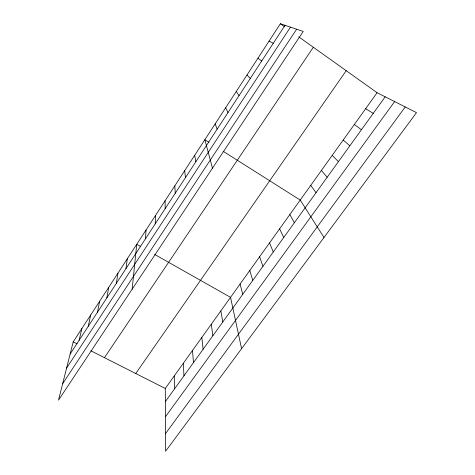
<?xml version="1.0" encoding="UTF-8"?>
<svg xmlns="http://www.w3.org/2000/svg" width="475" height="475" viewBox="0 0 475 475"><rect width="100%" height="100%" fill="white"/><g stroke="black" fill="none" stroke-linecap="round" stroke-linejoin="round"><path stroke-width="0.71" d="M155.224 223.862L155.509 215.478M145.433 238.836L146.057 229.989M132.145 289.192L136.741 244.298L140.594 246.477M125.994 268.577L127.276 258.833M116.345 283.337L117.942 273.167M106.833 297.884L108.745 287.292M97.464 312.218L99.673 301.221M88.225 326.349L90.731 314.955M79.123 340.272L81.908 328.498M73.209 341.858L58.508 400.146L303.216 31.415L280.369 23.75L73.209 341.858L77.14 343.847M70.146 354L285.03 25.312M66.601 368.054L290.48 27.14M62.658 383.693L296.637 29.207M104.452 357.669L313.334 47.251M135.749 373.51L346.204 70.686M165.288 388.467L377.097 92.714L416.492 112.658L165.591 451.25L165.288 388.467L90.879 350.799M165.353 401.618L385.189 96.811M165.425 416.789L394.63 101.585M165.508 433.616L405.228 106.952M269.082 41.082L273.256 43.314M154.69 254.452L230.547 297.344L241.579 348.703M365.631 108.722L373.231 113.388M209.089 142.393L204.856 139.709L212.462 168.162M223.06 151.234L300.218 200.064L323.986 237.494M280.369 23.75L284.525 26.713M298.739 36.842L377.097 92.714M354.332 124.503L361.451 129.722M257.967 58.146L261.678 61.032M343.193 140.054L349.849 145.807M332.221 155.378L338.42 161.654M247.024 74.955L250.277 78.47M321.397 170.483L327.162 177.264M310.733 185.381L316.065 192.648M236.241 91.509L239.056 95.635M289.845 214.546L294.358 222.751M225.625 107.813L228.006 112.533M279.621 228.819L283.741 237.476M269.539 242.903L273.267 251.987M215.163 123.88L217.128 129.17M259.587 256.791L262.948 266.297M249.779 270.495L252.771 280.41M240.095 284.008L242.737 294.322M194.697 155.307L195.866 161.696M220.839 310.899L222.793 321.973M211.268 324.265L212.883 335.718M184.686 170.679L185.476 177.585M201.822 337.452L203.11 349.267M192.506 350.461L193.473 362.627M174.818 185.826L175.245 193.242M183.314 363.298L183.973 375.802M174.242 375.968L174.598 388.799M165.098 200.759L165.158 208.667"/></g></svg>
